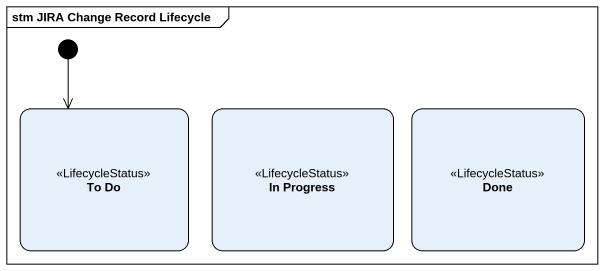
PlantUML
@startuml
mainframe stm JIRA Change Record Lifecycle
hide empty description
state "To Do" as To_Do <<LifecycleStatus>>
state "In Progress" as In_Progress <<LifecycleStatus>>
state Done <<LifecycleStatus>>
[*] --> To_Do
@enduml
